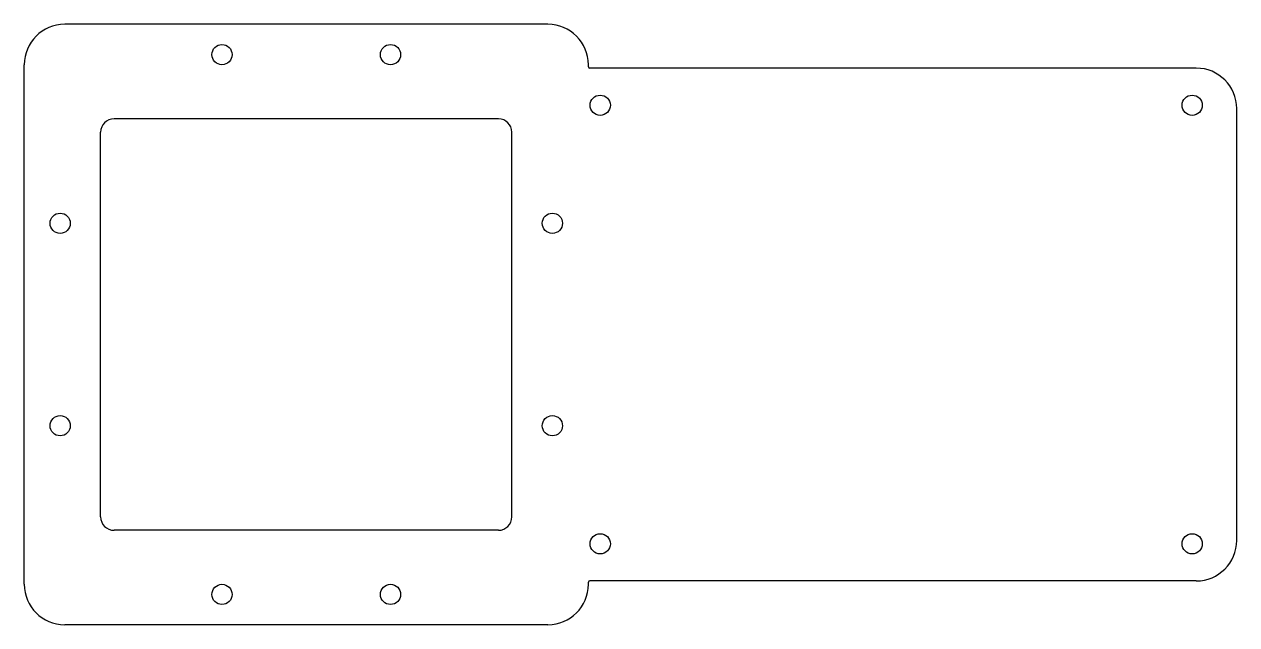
# Model space of a CAD drawing. Header units: millimetres. Extents: x -90 to 90, y -46 to 43.
import ezdxf

# ---------------------------------------------------------------- set-up
doc = ezdxf.new("R2010")
doc.units = ezdxf.units.MM

msp = doc.modelspace()

# ---------------------------------------------------------------- linework, layer by layer
at = {"color": 7, "linetype": 'Continuous'}
for p, q in [((-12.66, 43.44), (-84.33, 43.44)), ((-90.33, -39.56), (-90.33, 37.44)), ((-6.66, 37.14), (-6.66, 37.44)), ((83.5, 36.94), (-6.46, 36.94)), ((89.5, -33.06), (89.5, 30.94)), ((-20, 29.44), (-77, 29.44)), ((-79, -29.56), (-79, 27.44)), ((-18, -29.56), (-18, 27.44)), ((-20, -31.56), (-77, -31.56)), ((-6.66, -39.56), (-6.66, -39.26)), ((83.5, -39.06), (-6.46, -39.06)), ((-12.66, -45.56), (-84.33, -45.56))]:
    msp.add_line(p, q, dxfattribs=at)
for centre in [(-61, 38.94), (-36, 38.94), (-4.9, 31.44), (82.9, 31.44), (-85, 13.94), (-12, 13.94), (-85, -16.06), (-12, -16.06), (-4.9, -33.56), (82.9, -33.56), (-61, -41.06), (-36, -41.06)]:
    msp.add_circle(centre, 1.5, dxfattribs=at)
for centre, radius, start, end in [((-84.33, 37.44), 6, 90, 180), ((-12.66, 37.44), 6, 0, 90), ((-6.46, 37.14), 0.2, 180, 270), ((83.5, 30.94), 6, 0, 90), ((-77, 27.44), 2, 90, 180), ((-20, 27.44), 2, 0, 90), ((-77, -29.56), 2, 180, 270), ((-20, -29.56), 2, 270, 0), ((83.5, -33.06), 6, 270, 0), ((-84.33, -39.56), 6, 180, 270), ((-12.66, -39.56), 6, 270, 0), ((-6.46, -39.26), 0.2, 90, 180)]:
    msp.add_arc(centre, radius, start, end, dxfattribs=at)

doc.saveas('drawing.dxf')
